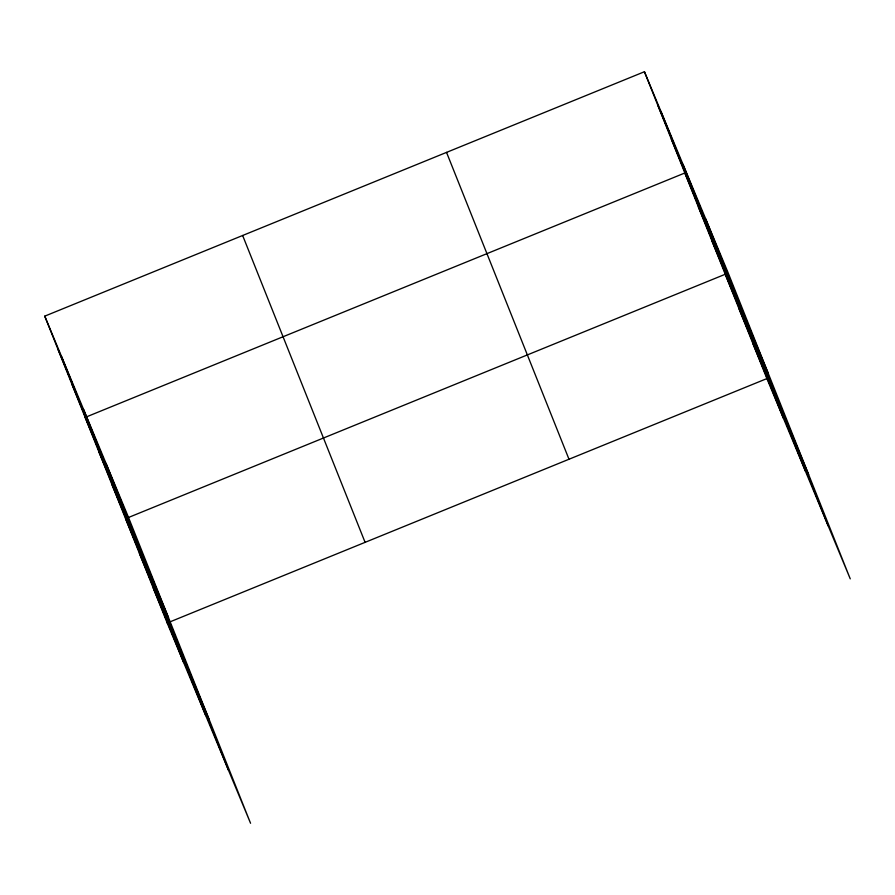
<?xml version="1.0" encoding="UTF-8"?>
<svg xmlns="http://www.w3.org/2000/svg" width="895" height="895" viewBox="0 0 895 895"><rect width="100%" height="100%" fill="white"/><g stroke="black" fill="none" stroke-linecap="round" stroke-linejoin="round"><path stroke-width="1.34" d="M44.75 316.148L128.108 516.415L250.566 823.266L167.197 622.998L44.75 316.148L644.434 71.734L727.803 272.002L850.25 578.852L766.892 378.585L644.434 71.734M167.197 622.998L766.892 378.585M657.903 105.487L674.394 145.079M671.373 139.24L687.863 178.843M768.212 373.26L684.843 172.992L85.159 417.406L168.517 617.673M698.313 206.745L714.803 246.349M711.782 240.509L728.273 280.101M808.621 474.518L725.252 274.262L125.568 518.675L208.927 718.931M739.136 309.032L755.615 348.636M753.008 343.814L769.487 383.407M58.22 349.9L74.699 389.493M71.689 383.653L88.169 423.257M98.629 451.158L115.108 490.762M112.099 484.922L128.578 524.515M139.441 553.446L155.931 593.049M153.325 588.228L169.804 627.82M705.73 218.973L828.177 525.835M682.986 164.344L805.444 471.206M660.924 111.327L783.371 418.189M446.538 152.385L568.996 459.247M242.646 235.486L365.093 542.348M106.046 463.386L228.493 770.248M83.302 408.769L205.749 715.62M61.229 355.74L183.688 662.602"/></g></svg>
